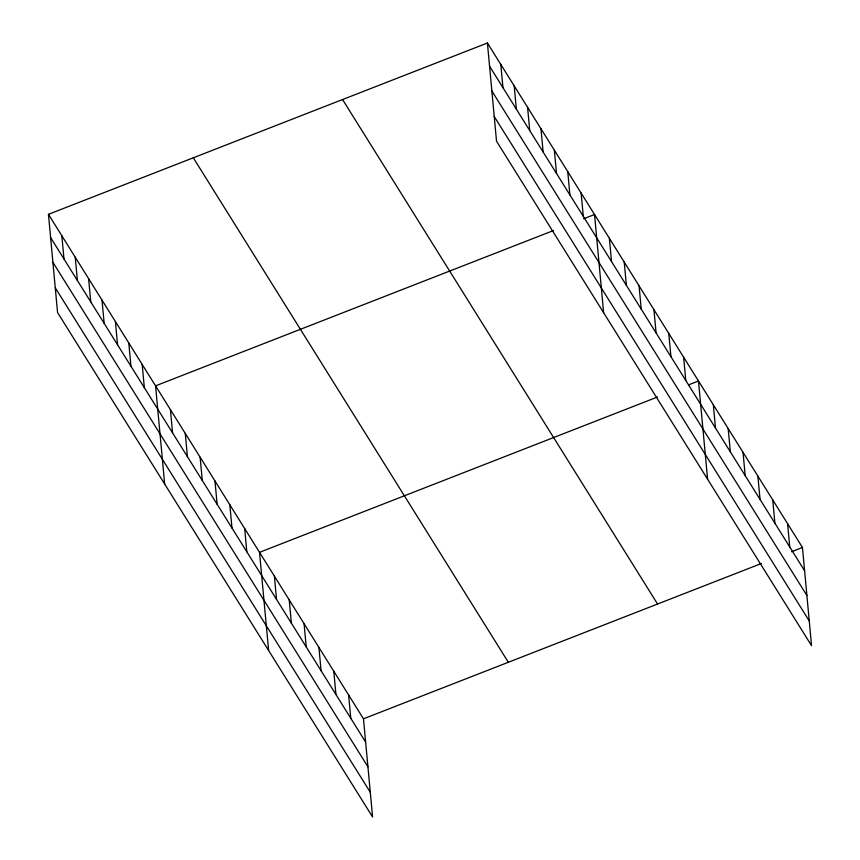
<?xml version="1.0" encoding="UTF-8"?>
<svg xmlns="http://www.w3.org/2000/svg" width="860" height="860" viewBox="0 0 860 860"><rect width="100%" height="100%" fill="white"/><g stroke="black" fill="none" stroke-linecap="round" stroke-linejoin="round"><path stroke-width="1.29" d="M48.45 214.323L363.479 718.809L372.584 817L57.555 312.513L48.45 214.323L487.416 43L802.445 547.487L811.55 645.677L496.521 141.19L487.416 43M553.485 230.544L155.563 385.85L164.668 484.04M583.661 218.762L594.529 214.527L603.634 312.717M657.438 397.03L259.516 552.335L268.621 650.515M688.828 384.775L698.481 381.012L707.587 479.192M363.479 718.809L761.401 563.504M791.576 551.733L802.445 547.487M489.577 66.263L804.595 570.76M491.866 90.988L806.895 595.486M494.231 116.466L809.26 620.952M342.56 99.534L657.577 604.032M193.306 157.788L508.335 662.275M50.611 237.586L365.64 742.083M52.901 262.311L367.929 766.797M55.266 287.788L370.294 792.275M787.588 523.708L789.749 546.971M772.742 499.929L774.892 523.192M757.886 476.139L760.046 499.413M743.04 452.36L745.19 475.623M728.183 428.57L730.344 451.844M713.338 404.791L715.488 428.054M683.635 357.223L685.786 380.496M668.779 333.443L670.94 356.707M653.933 309.664L656.083 332.927M639.077 285.875L641.237 309.138M624.231 262.096L626.381 285.359M609.375 238.306L611.535 261.58M581.134 193.081L583.295 216.354M567.75 171.645L569.9 194.908M554.356 150.199L556.517 173.473M540.972 128.763L543.133 152.026M527.578 107.317L529.738 130.591M514.194 85.882L516.355 109.145M500.799 64.435L502.96 87.709M348.623 695.03L350.783 718.293M333.777 671.241L335.938 694.514M318.92 647.462L321.081 670.725M304.075 623.683L306.224 646.946M289.218 599.893L291.379 623.167M274.372 576.114L276.522 599.377M244.67 528.545L246.82 551.808M229.814 504.766L231.974 528.029M214.968 480.976L217.118 504.25M200.111 457.197L202.272 480.46M185.266 433.418L187.416 456.681M170.409 409.629L172.57 432.902M142.169 364.404L144.329 387.677M128.785 342.968L130.935 366.231M115.391 321.522L117.551 344.796M102.007 300.086L104.168 323.349M88.612 278.64L90.773 301.914M75.228 257.204L77.389 280.467M61.834 235.758L63.995 259.032"/></g></svg>
